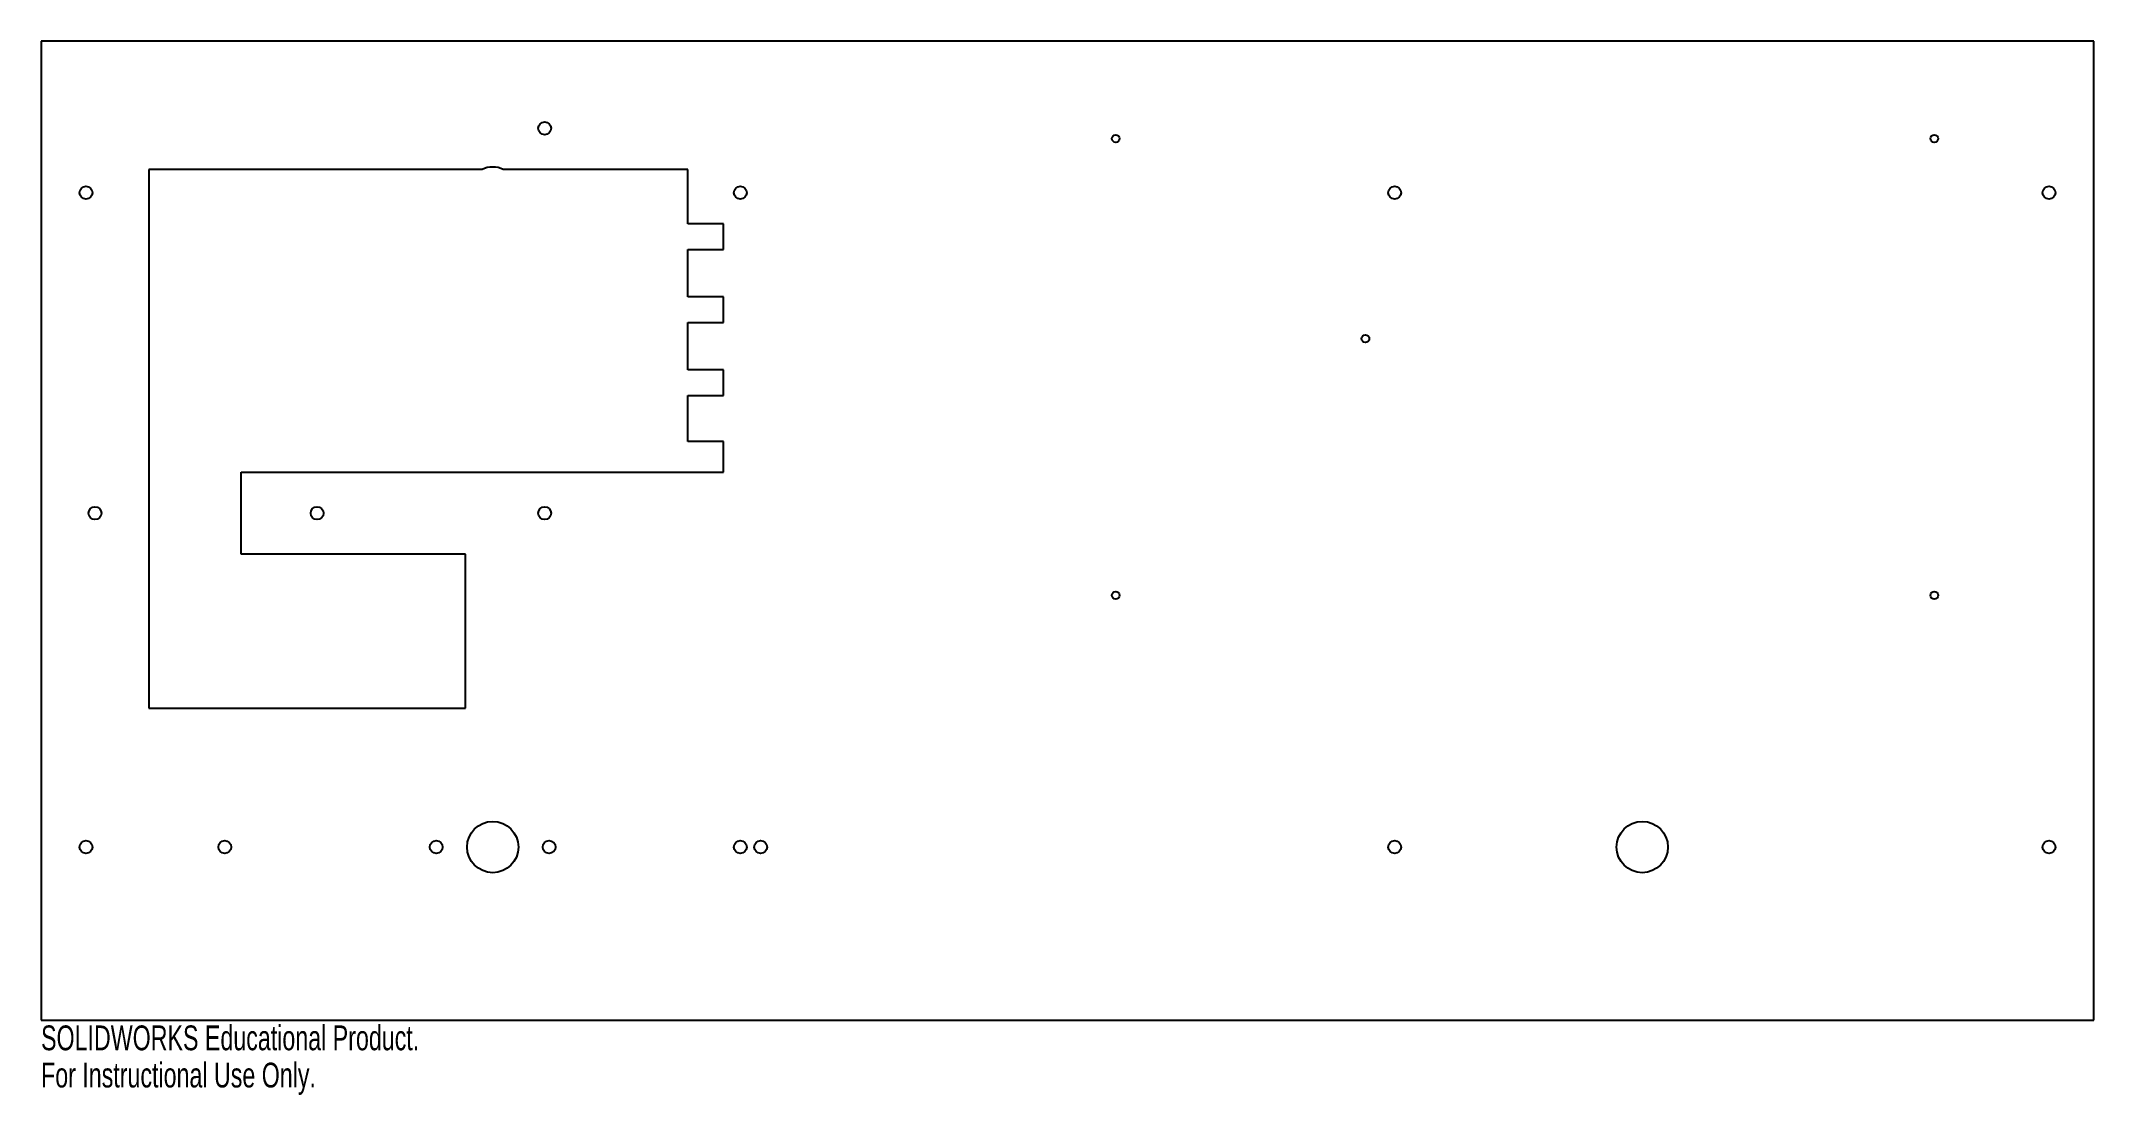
# Model space of a CAD drawing. Header units: millimetres. Extents: x -200 to 200, y -112 to 93.
import ezdxf

# ---------------------------------------------------------------- set-up
doc = ezdxf.new("R2010")
doc.units = ezdxf.units.MM
doc.styles.add('SLDTEXTSTYLE0', font='TXT', dxfattribs={"width": 0.7})

msp = doc.modelspace()

# ---------------------------------------------------------------- linework, layer by layer
at = {"color": 7, "linetype": 'Continuous', "lineweight": 25}
for p, q in [((-200, 93.3), (-200, -97.5)), ((200, 93.3), (-200, 93.3)), ((200, -97.5), (200, 93.3)), ((-179, 68.3), (-179, -36.7)), ((-114.07, 68.3), (-179, 68.3)), ((-74, 68.3), (-109.93, 68.3)), ((-74, 57.71), (-74, 68.3)), ((-67, 57.71), (-74, 57.71)), ((-67, 52.71), (-67, 57.71)), ((-74, 52.71), (-67, 52.71)), ((-74, 43.45), (-74, 52.71)), ((-67, 43.45), (-74, 43.45)), ((-67, 38.45), (-67, 43.45)), ((-74, 38.45), (-67, 38.45)), ((-74, 29.25), (-74, 38.45)), ((-67, 29.25), (-74, 29.25)), ((-67, 24.25), (-67, 29.25)), ((-74, 24.25), (-67, 24.25)), ((-74, 15.3), (-74, 24.25)), ((-67, 15.3), (-74, 15.3)), ((-67, 9.3), (-67, 15.3)), ((-161, 9.3), (-67, 9.3)), ((-161, -6.7), (-161, 9.3)), ((-117.33, -6.7), (-161, -6.7)), ((-117.33, -36.7), (-117.33, -6.7)), ((-179, -36.7), (-117.33, -36.7)), ((-200, -97.5), (200, -97.5))]:
    msp.add_line(p, q, dxfattribs=at)
for centre, radius in [((-101.86, 76.3), 1.25), ((9.4, 74.3), 0.75), ((168.9, 74.3), 0.75), ((-191.25, 63.75), 1.25), ((-63.75, 63.75), 1.25), ((63.75, 63.75), 1.25), ((191.25, 63.75), 1.25), ((58.06, 35.3), 0.75), ((-189.5, 1.3), 1.25), ((-146.21, 1.3), 1.25), ((-101.86, 1.3), 1.25), ((9.4, -14.7), 0.75), ((168.9, -14.7), 0.75), ((-112, -63.75), 5), ((112, -63.75), 5), ((-191.25, -63.75), 1.25), ((-164.2, -63.75), 1.25), ((-123, -63.75), 1.25), ((-101, -63.75), 1.25), ((-63.75, -63.75), 1.25), ((-59.8, -63.75), 1.25), ((63.75, -63.75), 1.25), ((191.25, -63.75), 1.25)]:
    msp.add_circle(centre, radius, dxfattribs=at)
msp.add_arc((-112, 63.75), 5, 65.5054, 114.4946, dxfattribs=at)

# ---------------------------------------------------------------- texts
at = {"color": 7, "linetype": 'Continuous', "char_height": 4.8336, "attachment_point": 1, "style": 'SLDTEXTSTYLE0'}
for s, insert in [('SOLIDWORKS Educational Product.', (-200, -98.52)), ('For Instructional Use Only.', (-200, -105.77))]:
    msp.add_mtext(s, dxfattribs=dict(at, insert=insert))

doc.saveas('drawing.dxf')
